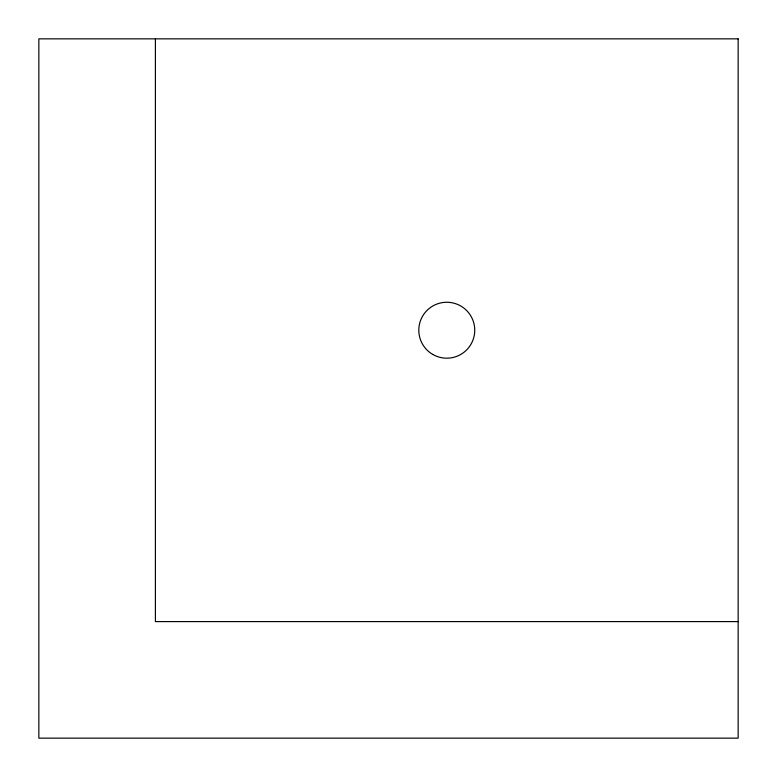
<?xml version="1.0" encoding="UTF-8"?>
<svg xmlns="http://www.w3.org/2000/svg" width="777" height="777" viewBox="0 0 777 777"><rect width="100%" height="100%" fill="white"/><g stroke="black" fill="none" stroke-linecap="round" stroke-linejoin="round"><path stroke-width="1.17" d="M738.15 621.6L155.4 621.6L155.4 38.85M738.15 38.85L38.85 38.85L38.85 738.15L738.15 738.15L738.15 38.85M432.789 354.448A27.972 27.972 0 0 0 474.747 330.225A27.972 27.972 0 0 0 432.789 306.002A27.972 27.972 0 0 0 432.789 354.448"/></g></svg>
